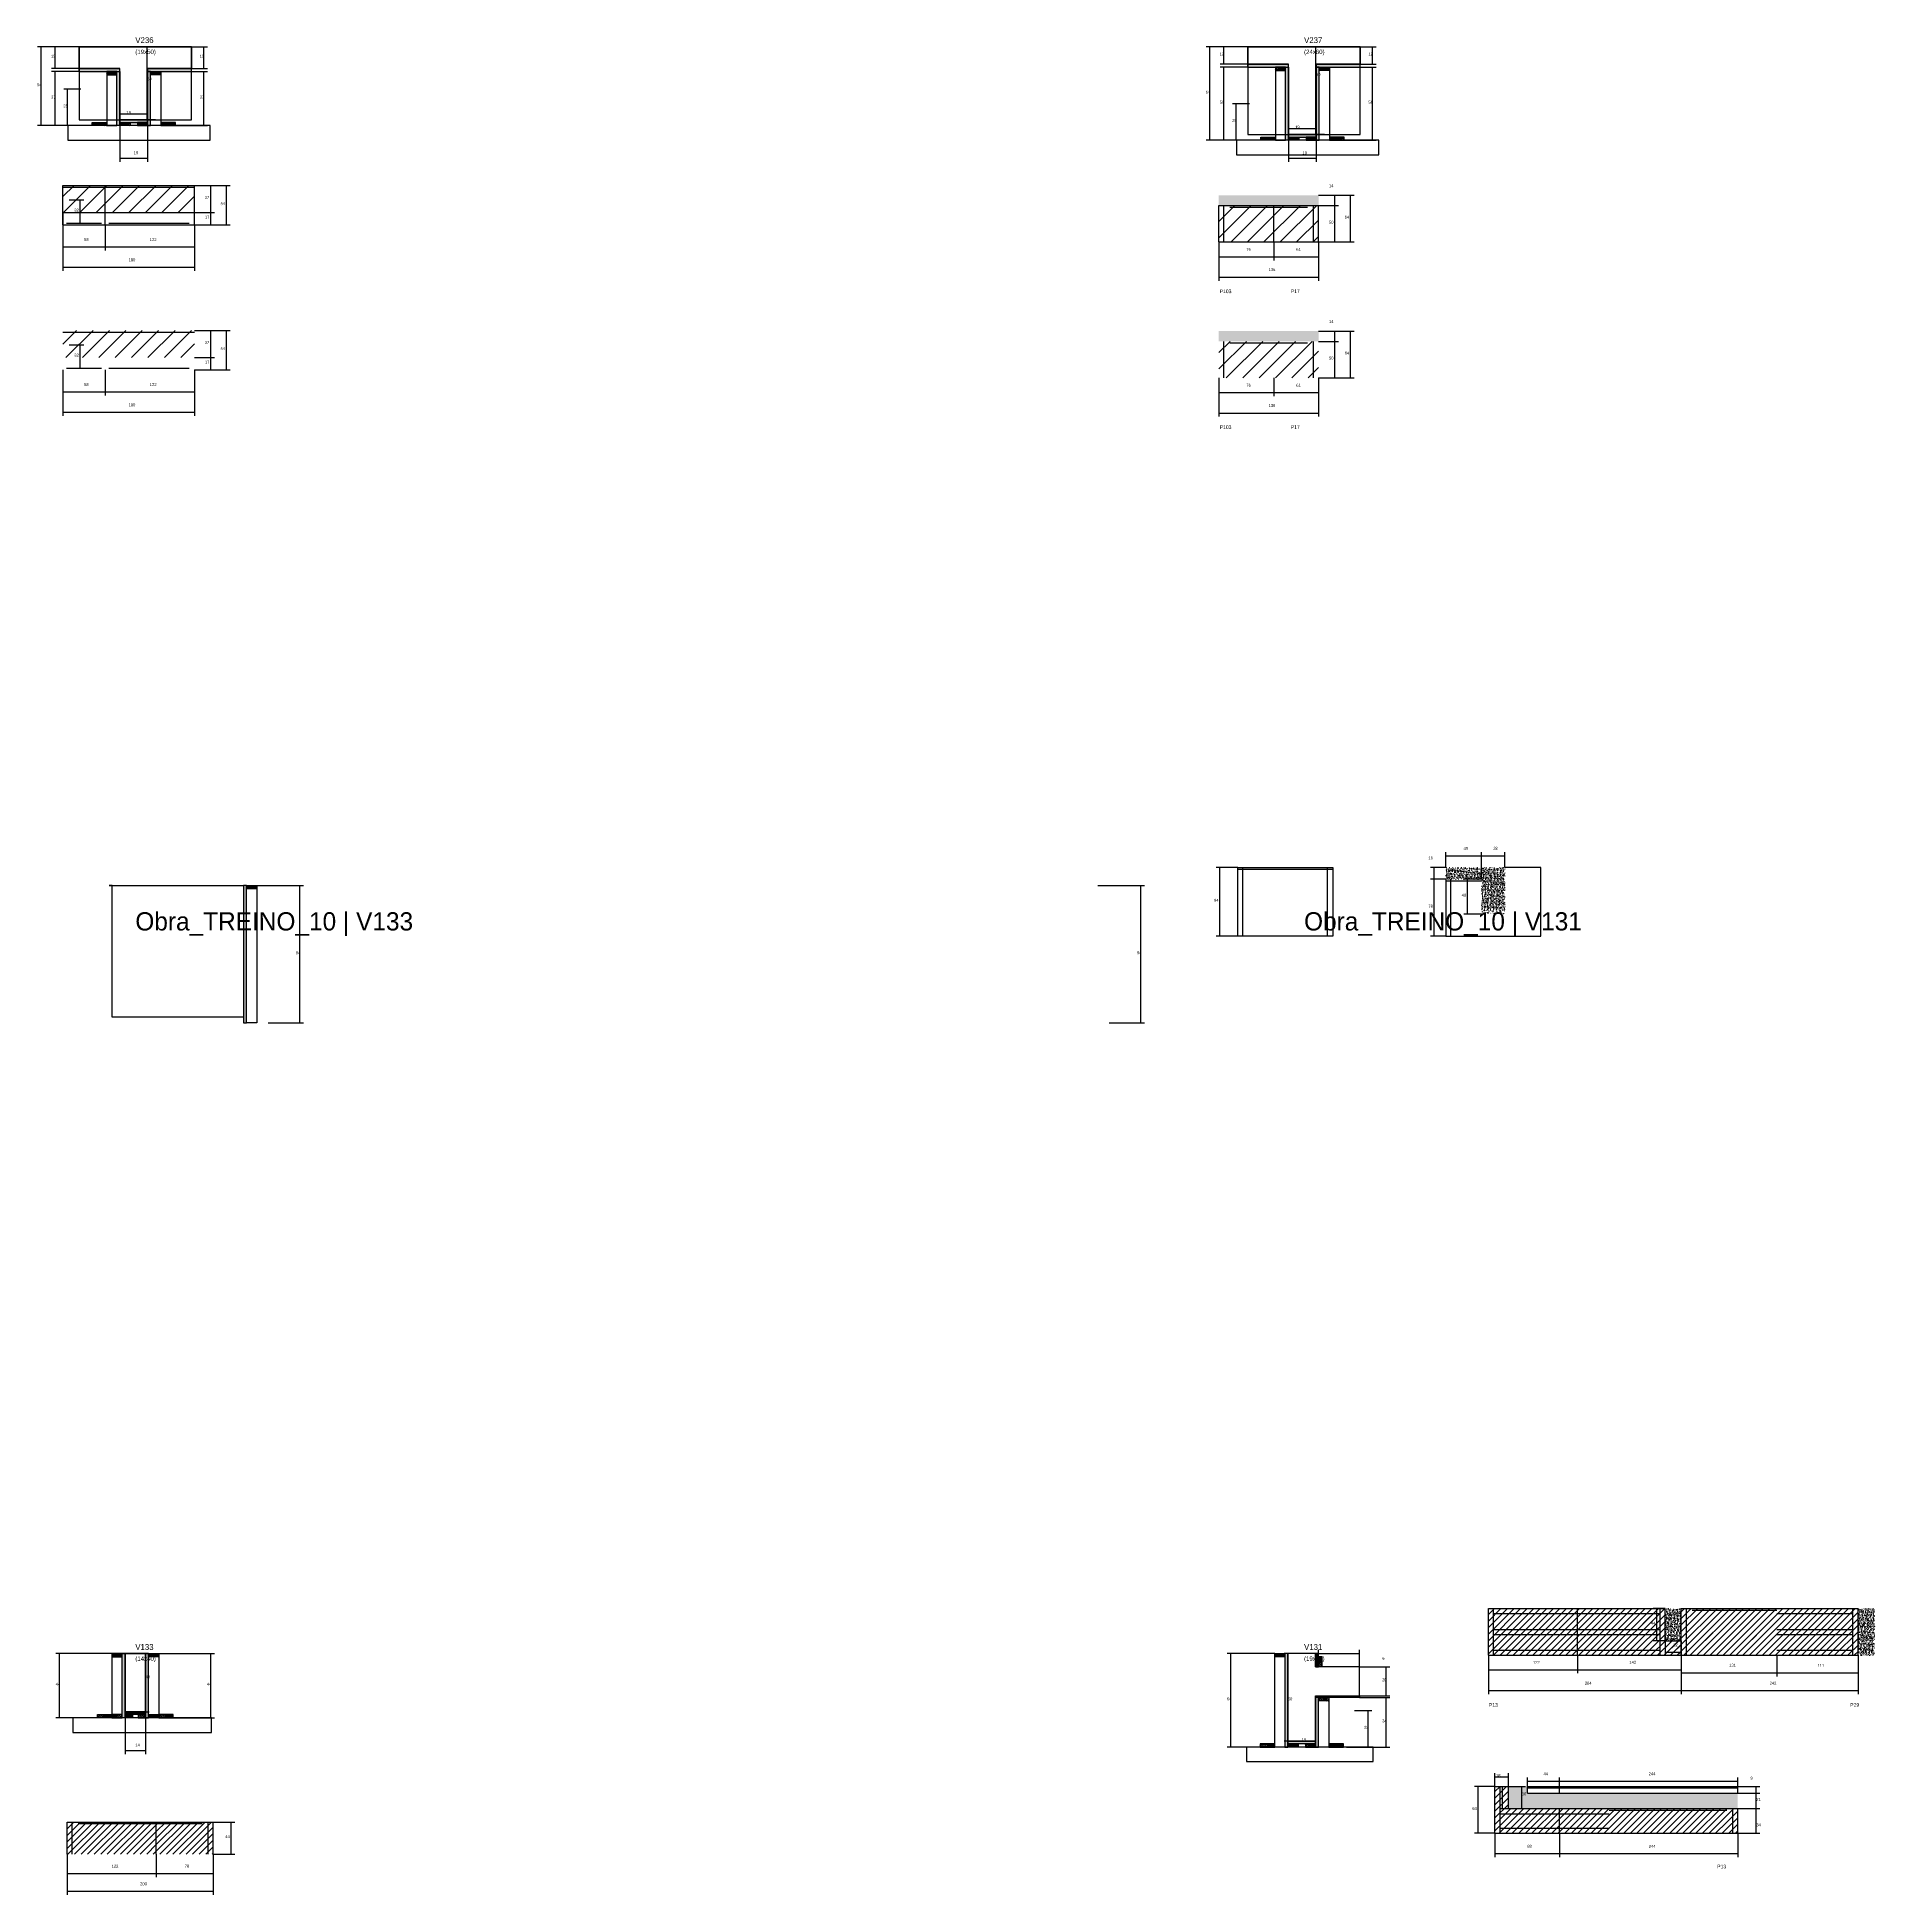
# Model space of a CAD drawing. Header units: metres. Extents: x -65046 to 21926, y -45195 to 1016.
# Drawn here: x 7866 to 10381, y -20130 to -17587 of the extents above; entities that cross this region are included whole.
import ezdxf

# ---------------------------------------------------------------- set-up
doc = ezdxf.new("R2010")
doc.units = ezdxf.units.M
for name, color, linetype in [('CONCRETO', 251, 'Continuous'), ('COTA', 241, 'Continuous'), ('Hachura', 253, 'Continuous'), ('LABEL_ID', 3, 'Continuous'), ('Madeira', 126, 'Continuous'), ('NOMENCLATURA', 7, 'Continuous'), ('Painéis', 200, 'Continuous'), ('REAPROVEITAMENTO', 251, 'Continuous'), ('SARR_2.2x7', 40, 'Continuous'), ('Texto Seção', 7, 'Continuous')]:
    doc.layers.add(name, color=color, linetype=linetype)

msp = doc.modelspace()

# ---------------------------------------------------------------- hatches: boundary and pattern name
at = {"layer": 'COTA'}
h = msp.add_hatch(dxfattribs=at)
h.set_pattern_fill('AR-CONC', scale=0.03)
h.paths.add_polyline_path([(9619.8, -17803.3), (9483.3, -17803.3), (9483.3, -17803.3), (9483.3, -17817.3), (9483.3, -17817.3), (9619.8, -17817.3), (9619.8, -17817.3), (9619.8, -17803.3)])
h = msp.add_hatch(dxfattribs=at)
h.set_pattern_fill('AR-CONC', scale=0.03)
h.paths.add_polyline_path([(9619.8, -17989.4), (9483.3, -17989.4), (9483.3, -17989.4), (9483.3, -18003.4), (9483.3, -18003.4), (9619.8, -18003.4), (9619.8, -18003.4), (9619.8, -17989.4)])
h = msp.add_hatch(dxfattribs=at)
h.set_pattern_fill('AR-CONC', scale=0.03)
h.paths.add_polyline_path([(9843, -18739.7), (9794, -18739.7), (9794, -18723.7), (9875, -18723.7), (9875, -18787.7), (9843, -18787.7)])
h = msp.add_hatch(dxfattribs=at)
h.set_pattern_fill('AR-CONC', scale=0.03)
h.paths.add_polyline_path([(10094.4, -19782.4), (10116.4, -19782.4), (10116.4, -19782.4), (10116.4, -19738.4), (10116.4, -19738.4), (10094.4, -19738.4), (10094.4, -19738.4), (10094.4, -19782.4)])
h = msp.add_hatch(dxfattribs=at)
h.set_pattern_fill('AR-CONC', scale=0.03)
h.paths.add_polyline_path([(10358.4, -19802.4), (10381.4, -19802.4), (10381.4, -19738.4), (10358.4, -19738.4)])
h = msp.add_hatch(dxfattribs=at)
h.set_pattern_fill('AR-CONC', scale=0.03)
h.paths.add_polyline_path([(10193.8, -20012.3), (10193.8, -19991.1), (10193.8, -19991.1), (9905.8, -19991.1), (9905.8, -19991.1), (9905.8, -19982.1), (9905.8, -19982.1), (9878.8, -19982.1), (9878.8, -19982.1), (9878.8, -20012.3), (9878.8, -20012.3), (9905.8, -20012.3), (9905.8, -20012.3), (10193.8, -20012.3)])
at = {"layer": 'Hachura'}
h = msp.add_hatch(color=8, dxfattribs=at)
h.dxf.hatch_style = 1
h.paths.add_polyline_path([(9578.8, -17628), (9578.8, -17624), (9578.8, -17624), (9523.2, -17624), (9523.2, -17624), (9523.2, -17628), (9523.2, -17628), (9578.8, -17628)])
h = msp.add_hatch(color=8, dxfattribs=at)
h.dxf.hatch_style = 1
h.paths.add_polyline_path([(9676.8, -17628), (9676.8, -17624), (9676.8, -17624), (9616.8, -17624), (9616.8, -17624), (9616.8, -17628), (9616.8, -17628), (9676.8, -17628)])
h = msp.add_hatch(color=8, dxfattribs=at)
h.dxf.hatch_style = 1
h.paths.add_polyline_path([(7978.8, -17634), (7978.8, -17630), (7978.8, -17630), (7923.2, -17630), (7923.2, -17630), (7923.2, -17634), (7923.2, -17634), (7978.8, -17634)])
h = msp.add_hatch(dxfattribs=at)
h.set_pattern_fill('ANSI31', scale=0.5)
h.paths.add_polyline_path([(7974.8, -17638.4), (7974.8, -17634), (7974.8, -17634), (7960.8, -17634), (7960.8, -17634), (7960.8, -17638.4), (7960.8, -17638.4), (7974.8, -17638.4)])
h = msp.add_hatch(color=8, dxfattribs=at)
h.dxf.hatch_style = 1
h.paths.add_polyline_path([(7974.8, -17634), (7978.8, -17634), (7978.8, -17634), (7978.8, -17708), (7978.8, -17708), (7974.8, -17708), (7974.8, -17708), (7974.8, -17634)])
h = msp.add_hatch(color=8, dxfattribs=at)
h.dxf.hatch_style = 1
h.paths.add_polyline_path([(8076.8, -17634), (8076.8, -17630), (8076.8, -17630), (8016.8, -17630), (8016.8, -17630), (8016.8, -17634), (8016.8, -17634), (8076.8, -17634)])
h = msp.add_hatch(color=8, dxfattribs=at)
h.dxf.hatch_style = 1
h.paths.add_polyline_path([(8020.8, -17634), (8016.8, -17634), (8016.8, -17634), (8016.8, -17708), (8016.8, -17708), (8020.8, -17708), (8020.8, -17708), (8020.8, -17634)])
h = msp.add_hatch(dxfattribs=at)
h.set_pattern_fill('ANSI31', scale=0.5)
h.paths.add_polyline_path([(8020.8, -17638.4), (8020.8, -17634), (8020.8, -17634), (8034.8, -17634), (8034.8, -17634), (8034.8, -17638.4), (8034.8, -17638.4), (8020.8, -17638.4)])
h = msp.add_hatch(dxfattribs=at)
h.set_pattern_fill('ANSI31', scale=0.5)
h.paths.add_polyline_path([(9574.8, -17632.4), (9574.8, -17628), (9574.8, -17628), (9560.8, -17628), (9560.8, -17628), (9560.8, -17632.4), (9560.8, -17632.4), (9574.8, -17632.4)])
h = msp.add_hatch(color=8, dxfattribs=at)
h.dxf.hatch_style = 1
h.paths.add_polyline_path([(9574.8, -17628), (9578.8, -17628), (9578.8, -17628), (9578.8, -17728), (9578.8, -17728), (9574.8, -17728), (9574.8, -17728), (9574.8, -17628)])
h = msp.add_hatch(color=8, dxfattribs=at)
h.dxf.hatch_style = 1
h.paths.add_polyline_path([(9620.8, -17628), (9616.8, -17628), (9616.8, -17628), (9616.8, -17728), (9616.8, -17728), (9620.8, -17728), (9620.8, -17728), (9620.8, -17628)])
h = msp.add_hatch(dxfattribs=at)
h.set_pattern_fill('ANSI31', scale=0.5)
h.paths.add_polyline_path([(9620.8, -17632.4), (9620.8, -17628), (9620.8, -17628), (9634.8, -17628), (9634.8, -17628), (9634.8, -17632.4), (9634.8, -17632.4), (9620.8, -17632.4)])
h = msp.add_hatch(color=8, dxfattribs=at)
h.dxf.hatch_style = 1
h.paths.add_polyline_path([(8016.8, -17703.6), (8016.8, -17700), (8016.8, -17700), (7978.8, -17700), (7978.8, -17700), (7978.8, -17703.6), (7978.8, -17703.6), (8016.8, -17703.6)])
h = msp.add_hatch(dxfattribs=at)
h.set_pattern_fill('ANSI31', scale=0.5)
h.paths.add_polyline_path([(7940.8, -17708), (7940.8, -17703.6), (7940.8, -17703.6), (7960.8, -17703.6), (7960.8, -17703.6), (7960.8, -17708), (7960.8, -17708), (7940.8, -17708)])
h = msp.add_hatch(dxfattribs=at)
h.set_pattern_fill('ANSI31', scale=0.5)
h.paths.add_polyline_path([(7978.8, -17708), (7978.8, -17703.6), (7978.8, -17703.6), (7992.8, -17703.6), (7992.8, -17703.6), (7992.8, -17708), (7992.8, -17708), (7978.8, -17708)])
h = msp.add_hatch(dxfattribs=at)
h.set_pattern_fill('ANSI31', scale=0.5)
h.paths.add_polyline_path([(8016.8, -17708), (8016.8, -17703.6), (8016.8, -17703.6), (8002.8, -17703.6), (8002.8, -17703.6), (8002.8, -17708), (8002.8, -17708), (8016.8, -17708)])
h = msp.add_hatch(dxfattribs=at)
h.set_pattern_fill('ANSI31', scale=0.5)
h.paths.add_polyline_path([(8054.8, -17708), (8054.8, -17703.6), (8054.8, -17703.6), (8034.8, -17703.6), (8034.8, -17703.6), (8034.8, -17708), (8034.8, -17708), (8054.8, -17708)])
h = msp.add_hatch(dxfattribs=at)
h.set_pattern_fill('ANSI31', scale=0.5)
h.paths.add_polyline_path([(9540.8, -17728), (9540.8, -17723.6), (9540.8, -17723.6), (9560.8, -17723.6), (9560.8, -17723.6), (9560.8, -17728), (9560.8, -17728), (9540.8, -17728)])
h = msp.add_hatch(color=8, dxfattribs=at)
h.dxf.hatch_style = 1
h.paths.add_polyline_path([(9616.8, -17723.6), (9616.8, -17720), (9616.8, -17720), (9578.8, -17720), (9578.8, -17720), (9578.8, -17723.6), (9578.8, -17723.6), (9616.8, -17723.6)])
h = msp.add_hatch(dxfattribs=at)
h.set_pattern_fill('ANSI31', scale=0.5)
h.paths.add_polyline_path([(9578.8, -17728), (9578.8, -17723.6), (9578.8, -17723.6), (9592.8, -17723.6), (9592.8, -17723.6), (9592.8, -17728), (9592.8, -17728), (9578.8, -17728)])
h = msp.add_hatch(dxfattribs=at)
h.set_pattern_fill('ANSI31', scale=0.5)
h.paths.add_polyline_path([(9616.8, -17728), (9616.8, -17723.6), (9616.8, -17723.6), (9602.8, -17723.6), (9602.8, -17723.6), (9602.8, -17728), (9602.8, -17728), (9616.8, -17728)])
h = msp.add_hatch(dxfattribs=at)
h.set_pattern_fill('ANSI31', scale=0.5)
h.paths.add_polyline_path([(9654.8, -17728), (9654.8, -17723.6), (9654.8, -17723.6), (9634.8, -17723.6), (9634.8, -17723.6), (9634.8, -17728), (9634.8, -17728), (9654.8, -17728)])
h = msp.add_hatch(color=8, dxfattribs=at)
h.dxf.hatch_style = 1
h.paths.add_polyline_path([(8152.3, -18748.5), (8148.3, -18748.5), (8148.3, -18748.5), (8148.3, -18936.5), (8148.3, -18936.5), (8152.3, -18936.5), (8152.3, -18936.5), (8152.3, -18748.5)])
h = msp.add_hatch(dxfattribs=at)
h.set_pattern_fill('ANSI31', scale=0.5)
h.paths.add_polyline_path([(8152.3, -18752.9), (8152.3, -18748.5), (8152.3, -18748.5), (8166.3, -18748.5), (8166.3, -18748.5), (8166.3, -18752.9), (8166.3, -18752.9), (8152.3, -18752.9)])
h = msp.add_hatch(dxfattribs=at)
h.set_pattern_fill('ANSI31', scale=2)
h.paths.add_polyline_path([(9852.4, -19738.4), (9852.4, -19802.4), (9974.4, -19802.4), (9974.4, -19738.4)])
h = msp.add_hatch(dxfattribs=at)
h.set_pattern_fill('ANSI31', scale=2)
h.paths.add_polyline_path([(10116.4, -19802.4), (10116.4, -19782.4), (10094.4, -19782.4), (10094.4, -19738.4), (9974.4, -19738.4), (9974.4, -19802.4)])
h = msp.add_hatch(dxfattribs=at)
h.set_pattern_fill('ANSI31', scale=2)
h.paths.add_polyline_path([(10084.5, -19771.2), (10084.5, -19749), (10084.5, -19749), (10064, -19749), (10064, -19749), (10064, -19771.2), (10064, -19771.2), (10084.5, -19771.2)])
h = msp.add_hatch(dxfattribs=at)
h.set_pattern_fill('ANSI31', scale=2)
h.paths.add_polyline_path([(10358.4, -19802.4), (10358.4, -19738.4), (10116.4, -19738.4), (10116.4, -19802.4)])
h = msp.add_hatch(dxfattribs=at)
h.set_pattern_fill('ANSI31', scale=2)
h.paths.add_polyline_path([(10095.2, -19800.1), (10116.2, -19800.1), (10116.2, -19800.1), (10116.2, -19779.5), (10116.2, -19779.5), (10095.2, -19779.5), (10095.2, -19779.5), (10095.2, -19800.1)])
h = msp.add_hatch(dxfattribs=at)
h.set_pattern_fill('ANSI31', scale=2)
h.paths.add_polyline_path([(10147.4, -19787.3), (10215, -19787.3), (10215, -19787.3), (10220.5, -19771.3), (10220.5, -19771.3), (10152.9, -19771.3), (10152.9, -19771.3), (10147.4, -19787.3)])
h = msp.add_hatch(dxfattribs=at)
h.set_pattern_fill('ANSI31', scale=0.5)
h.paths.add_polyline_path([(7982, -19804.4), (7982, -19800), (7982, -19800), (7968, -19800), (7968, -19800), (7968, -19804.4), (7968, -19804.4), (7982, -19804.4)])
h = msp.add_hatch(color=8, dxfattribs=at)
h.dxf.hatch_style = 1
h.paths.add_polyline_path([(7982, -19800), (7986, -19800), (7986, -19800), (7986, -19888), (7986, -19888), (7982, -19888), (7982, -19888), (7982, -19800)])
h = msp.add_hatch(color=8, dxfattribs=at)
h.dxf.hatch_style = 1
h.paths.add_polyline_path([(8018, -19800), (8014, -19800), (8014, -19800), (8014, -19888), (8014, -19888), (8018, -19888), (8018, -19888), (8018, -19800)])
h = msp.add_hatch(dxfattribs=at)
h.set_pattern_fill('ANSI31', scale=0.5)
h.paths.add_polyline_path([(8018, -19804.4), (8018, -19800), (8018, -19800), (8032, -19800), (8032, -19800), (8032, -19804.4), (8032, -19804.4), (8018, -19804.4)])
h = msp.add_hatch(dxfattribs=at)
h.set_pattern_fill('ANSI31', scale=0.5)
h.paths.add_polyline_path([(9559.8, -19804.4), (9559.8, -19800), (9559.8, -19800), (9573.8, -19800), (9573.8, -19800), (9573.8, -19804.4), (9573.8, -19804.4), (9559.8, -19804.4)])
h = msp.add_hatch(color=8, dxfattribs=at)
h.dxf.hatch_style = 1
h.paths.add_polyline_path([(9577.8, -19800), (9573.8, -19800), (9573.8, -19800), (9573.8, -19928), (9573.8, -19928), (9577.8, -19928), (9577.8, -19928), (9577.8, -19800)])
h = msp.add_hatch(color=8, dxfattribs=at)
h.dxf.hatch_style = 1
h.paths.add_polyline_path([(9619.8, -19800), (9615.8, -19800), (9615.8, -19800), (9615.8, -19818), (9615.8, -19818), (9619.8, -19818), (9619.8, -19818), (9619.8, -19800)])
h = msp.add_hatch(dxfattribs=at)
h.set_pattern_fill('ANSI31', scale=0.5)
h.paths.add_polyline_path([(9619.8, -19804), (9624.2, -19804), (9624.2, -19804), (9624.2, -19818), (9624.2, -19818), (9619.8, -19818), (9619.8, -19818), (9619.8, -19804)])
h = msp.add_hatch(color=8, dxfattribs=at)
h.dxf.hatch_style = 1
h.paths.add_polyline_path([(9615.8, -19860.4), (9615.8, -19858), (9615.8, -19858), (9675.8, -19858), (9675.8, -19858), (9675.8, -19860.4), (9675.8, -19860.4), (9615.8, -19860.4)])
h = msp.add_hatch(color=8, dxfattribs=at)
h.dxf.hatch_style = 1
h.paths.add_polyline_path([(9619.8, -19860.4), (9615.8, -19860.4), (9615.8, -19860.4), (9615.8, -19928), (9615.8, -19928), (9619.8, -19928), (9619.8, -19928), (9619.8, -19860.4)])
h = msp.add_hatch(dxfattribs=at)
h.set_pattern_fill('ANSI31', scale=0.5)
h.paths.add_polyline_path([(9619.8, -19864.8), (9619.8, -19860.4), (9619.8, -19860.4), (9633.8, -19860.4), (9633.8, -19860.4), (9633.8, -19864.8), (9633.8, -19864.8), (9619.8, -19864.8)])
h = msp.add_hatch(dxfattribs=at)
h.set_pattern_fill('ANSI31', scale=0.5)
h.paths.add_polyline_path([(7948, -19888), (7948, -19883.6), (7948, -19883.6), (7968, -19883.6), (7968, -19883.6), (7968, -19888), (7968, -19888), (7948, -19888)])
h = msp.add_hatch(dxfattribs=at)
h.set_pattern_fill('ANSI31', scale=0.5)
h.paths.add_polyline_path([(7982, -19888), (7982, -19883.6), (7982, -19883.6), (7968, -19883.6), (7968, -19883.6), (7968, -19888), (7968, -19888), (7982, -19888)])
h = msp.add_hatch(color=8, dxfattribs=at)
h.dxf.hatch_style = 1
h.paths.add_polyline_path([(7986, -19883.6), (7986, -19880), (7986, -19880), (8014, -19880), (8014, -19880), (8014, -19883.6), (8014, -19883.6), (7986, -19883.6)])
h = msp.add_hatch(dxfattribs=at)
h.set_pattern_fill('ANSI31', scale=0.5)
h.paths.add_polyline_path([(7986, -19888), (7986, -19883.6), (7986, -19883.6), (7996, -19883.6), (7996, -19883.6), (7996, -19888), (7996, -19888), (7986, -19888)])
h = msp.add_hatch(dxfattribs=at)
h.set_pattern_fill('ANSI31', scale=0.5)
h.paths.add_polyline_path([(8014, -19888), (8014, -19883.6), (8014, -19883.6), (8004, -19883.6), (8004, -19883.6), (8004, -19888), (8004, -19888), (8014, -19888)])
h = msp.add_hatch(dxfattribs=at)
h.set_pattern_fill('ANSI31', scale=0.5)
h.paths.add_polyline_path([(8018, -19888), (8018, -19883.6), (8018, -19883.6), (8032, -19883.6), (8032, -19883.6), (8032, -19888), (8032, -19888), (8018, -19888)])
h = msp.add_hatch(dxfattribs=at)
h.set_pattern_fill('ANSI31', scale=0.5)
h.paths.add_polyline_path([(8052, -19888), (8052, -19883.6), (8052, -19883.6), (8032, -19883.6), (8032, -19883.6), (8032, -19888), (8032, -19888), (8052, -19888)])
h = msp.add_hatch(dxfattribs=at)
h.set_pattern_fill('ANSI31', scale=0.5)
h.paths.add_polyline_path([(9559.8, -19928), (9559.8, -19923.6), (9559.8, -19923.6), (9539.8, -19923.6), (9539.8, -19923.6), (9539.8, -19928), (9539.8, -19928), (9559.8, -19928)])
h = msp.add_hatch(color=8, dxfattribs=at)
h.dxf.hatch_style = 1
h.paths.add_polyline_path([(9577.8, -19923.6), (9577.8, -19920), (9577.8, -19920), (9615.8, -19920), (9615.8, -19920), (9615.8, -19923.6), (9615.8, -19923.6), (9577.8, -19923.6)])
h = msp.add_hatch(dxfattribs=at)
h.set_pattern_fill('ANSI31', scale=0.5)
h.paths.add_polyline_path([(9577.8, -19928), (9577.8, -19923.6), (9577.8, -19923.6), (9591.8, -19923.6), (9591.8, -19923.6), (9591.8, -19928), (9591.8, -19928), (9577.8, -19928)])
h = msp.add_hatch(dxfattribs=at)
h.set_pattern_fill('ANSI31', scale=0.5)
h.paths.add_polyline_path([(9615.8, -19928), (9615.8, -19923.6), (9615.8, -19923.6), (9601.8, -19923.6), (9601.8, -19923.6), (9601.8, -19928), (9601.8, -19928), (9615.8, -19928)])
h = msp.add_hatch(dxfattribs=at)
h.set_pattern_fill('ANSI31', scale=0.5)
h.paths.add_polyline_path([(9653.8, -19928), (9653.8, -19923.6), (9653.8, -19923.6), (9633.8, -19923.6), (9633.8, -19923.6), (9633.8, -19928), (9633.8, -19928), (9653.8, -19928)])
h = msp.add_hatch(dxfattribs=at)
h.set_pattern_fill('ANSI31', scale=2)
h.paths.add_polyline_path([(9905.8, -20012.3), (9879.8, -20012.3), (9879.8, -19982.1), (9861.3, -19982.1), (9861.3, -20046.1), (9879.8, -20046.1), (9905.8, -20046.1), (9949.8, -20046.1), (9949.8, -20012.3)])
h = msp.add_hatch(dxfattribs=at)
h.set_pattern_fill('ANSI31', scale=2)
h.paths.add_polyline_path([(10017.8, -20046.1), (10017.8, -20012.3), (9949.8, -20012.3), (9949.8, -20046.1)])
h = msp.add_hatch(dxfattribs=at)
h.set_pattern_fill('ANSI31', scale=2)
h.paths.add_polyline_path([(10178.8, -20046.1), (10178.8, -20012.3), (10017.8, -20012.3), (10017.8, -20046.1)])
h = msp.add_hatch(dxfattribs=at)
h.set_pattern_fill('ANSI31', scale=2)
h.paths.add_polyline_path([(10193.8, -20012.3), (10178.8, -20012.3), (10178.8, -20046.1), (10193.8, -20046.1)])
h = msp.add_hatch(dxfattribs=at)
h.set_pattern_fill('ANSI31', scale=2)
h.paths.add_polyline_path([(7906.6, -20030.7), (7906.6, -20074.7), (8028.6, -20074.7), (8028.6, -20030.7)])
h = msp.add_hatch(dxfattribs=at)
h.set_pattern_fill('ANSI31', scale=2)
h.paths.add_polyline_path([(8028.6, -20030.7), (8028.6, -20074.7), (8106.6, -20074.7), (8106.6, -20030.7)])
at = {"layer": 'REAPROVEITAMENTO'}
h = msp.add_hatch(dxfattribs=at)
h.set_pattern_fill('ANSI31', scale=5)
h.paths.add_polyline_path([(7900.8, -17826.9), (8080.8, -17826.9), (8080.8, -17826.9), (8080.8, -17789.9), (8080.8, -17789.9), (7900.8, -17789.9), (7900.8, -17789.9), (7900.8, -17826.9)])
h = msp.add_hatch(dxfattribs=at)
h.set_pattern_fill('ANSI31', scale=5)
h.paths.add_polyline_path([(9483.3, -17867.3), (9619.8, -17867.3), (9619.8, -17867.3), (9619.8, -17817.3), (9619.8, -17817.3), (9483.3, -17817.3), (9483.3, -17817.3), (9483.3, -17867.3)])
h = msp.add_hatch(dxfattribs=at)
h.set_pattern_fill('ANSI31', scale=5)
h.paths.add_polyline_path([(7900.8, -18025.4), (8080.8, -18025.4), (8080.8, -18025.4), (8080.8, -17988.4), (8080.8, -17988.4), (7900.8, -17988.4), (7900.8, -17988.4), (7900.8, -18025.4)])
h = msp.add_hatch(dxfattribs=at)
h.set_pattern_fill('ANSI31', scale=5)
h.paths.add_polyline_path([(9483.3, -18053.4), (9619.8, -18053.4), (9619.8, -18053.4), (9619.8, -18003.4), (9619.8, -18003.4), (9483.3, -18003.4), (9483.3, -18003.4), (9483.3, -18053.4)])

# ---------------------------------------------------------------- linework, layer by layer
at = {"layer": 'CONCRETO'}
for points in [[(7923.2, -17630), (7923.2, -17600), (8076.8, -17600), (8076.8, -17630), (8016.8, -17630), (8016.8, -17700), (7978.8, -17700), (7978.8, -17630)], [(7923.2, -17700), (8076.8, -17700), (8076.8, -17600), (7923.2, -17600)], [(9523.2, -17624), (9523.2, -17600), (9676.8, -17600), (9676.8, -17624), (9616.8, -17624), (9616.8, -17720), (9578.8, -17720), (9578.8, -17624)], [(9523.2, -17720), (9676.8, -17720), (9676.8, -17600), (9523.2, -17600)], [(7964.3, -18748.5), (7964.3, -18748.5), (8148.3, -18748.5), (8148.3, -18772.5), (8148.3, -18772.5), (8148.3, -18928.5), (7968.3, -18928.5), (7968.3, -18748.5)], [(7986, -19800), (7986, -19800), (7986, -19800), (7986, -19800), (8014, -19800), (8014, -19800), (8014, -19800), (8014, -19880), (7986, -19880), (7986, -19800)], [(7986, -19880), (8014, -19880), (8014, -19800), (7986, -19800)], [(9615.8, -19858), (9675.8, -19858), (9675.8, -19818), (9615.8, -19818), (9615.8, -19800), (9577.8, -19800), (9577.8, -19923.6), (9577.8, -19923.6), (9577.8, -19920), (9615.8, -19920)]]:
    msp.add_lwpolyline(points, close=True, dxfattribs=at)
at = {"layer": 'COTA'}
for p, q in [((7923.2, -17600), (7865.9, -17600)), ((7870.9, -17708), (7870.9, -17600)), ((7923.2, -17600), (7885.2, -17600)), ((7890.2, -17630), (7890.2, -17600)), ((8027.8, -17600), (8011.3, -17600)), ((8016.3, -17700), (8016.3, -17600)), ((8076.8, -17600), (8098.7, -17600)), ((8093.7, -17630), (8093.7, -17600)), ((9523.2, -17600), (9465.8, -17600)), ((9470.8, -17728), (9470.8, -17600)), ((9523.2, -17600), (9485.1, -17600)), ((9490.1, -17624), (9490.1, -17600)), ((9627.8, -17600), (9611.3, -17600)), ((9616.3, -17720), (9616.3, -17600)), ((9676.8, -17600), (9698.7, -17600)), ((9693.7, -17624), (9693.7, -17600)), ((9523.2, -17624), (9485.1, -17624)), ((9676.8, -17624), (9698.7, -17624)), ((7923.2, -17630), (7885.2, -17630)), ((7923.2, -17634), (7885.2, -17634)), ((7890.2, -17708), (7890.2, -17634)), ((8076.8, -17630), (8098.7, -17630)), ((8076.8, -17634), (8098.7, -17634)), ((8093.7, -17708), (8093.7, -17634)), ((9523.2, -17628), (9485.1, -17628)), ((9490.1, -17728), (9490.1, -17628)), ((9676.8, -17628), (9698.7, -17628)), ((9693.7, -17728), (9693.7, -17628)), ((7925.5, -17658), (7902, -17658)), ((7907, -17708), (7907, -17658)), ((7978.8, -17708), (7978.8, -17687)), ((7978.8, -17692), (8016.8, -17692)), ((8027.8, -17700), (8011.3, -17700)), ((8016.8, -17708), (8016.8, -17687)), ((9525.5, -17678), (9501.9, -17678)), ((9506.9, -17728), (9506.9, -17678)), ((7945.2, -17708), (7865.9, -17708)), ((7945.2, -17708), (7885.2, -17708)), ((7925.5, -17708), (7902, -17708)), ((7978.8, -17708), (7978.8, -17757.7)), ((8016.8, -17708), (8016.8, -17757.7)), ((8050.4, -17708), (8098.7, -17708)), ((9545.2, -17728), (9465.8, -17728)), ((9545.2, -17728), (9485.1, -17728)), ((9525.5, -17728), (9501.9, -17728)), ((9578.8, -17728), (9578.8, -17707)), ((9578.8, -17712), (9616.8, -17712)), ((9578.8, -17728), (9578.8, -17757.7)), ((9627.8, -17720), (9611.3, -17720)), ((9616.8, -17728), (9616.8, -17707)), ((9616.8, -17728), (9616.8, -17757.7)), ((9650.4, -17728), (9698.7, -17728)), ((7978.8, -17752.7), (8016.8, -17752.7)), ((9578.8, -17752.7), (9616.8, -17752.7)), ((8080.8, -17789.9), (8129.8, -17789.9)), ((8080.8, -17789.9), (8108.2, -17789.9)), ((8103.2, -17826.9), (8103.2, -17789.9)), ((8124.8, -17843.9), (8124.8, -17789.9)), ((9619.8, -17803.3), (9668.8, -17803.3)), ((9619.8, -17803.3), (9647.2, -17803.3)), ((9642.2, -17817.3), (9642.2, -17803.3)), ((9663.8, -17867.3), (9663.8, -17803.3)), ((7900.8, -17826.9), (7900.8, -17907)), ((8080.8, -17826.9), (8108.2, -17826.9)), ((9619.8, -17817.3), (9647.2, -17817.3)), ((9619.8, -17817.3), (9647.2, -17817.3)), ((9642.2, -17867.3), (9642.2, -17817.3)), ((7900.8, -17843.9), (7900.8, -17879.1)), ((7958.8, -17843.9), (7958.8, -17879.1)), ((7958.8, -17843.9), (7958.8, -17879.1)), ((8080.8, -17843.9), (8080.8, -17879.1)), ((8080.8, -17843.9), (8080.8, -17907)), ((8080.8, -17843.9), (8129.8, -17843.9)), ((7900.8, -17874.1), (7958.8, -17874.1)), ((7958.8, -17874.1), (8080.8, -17874.1)), ((9483.3, -17867.3), (9483.3, -17892.5)), ((9483.3, -17867.3), (9483.3, -17920.4)), ((9558.8, -17867.3), (9558.8, -17892.5)), ((9558.8, -17867.3), (9558.8, -17892.5)), ((9619.8, -17867.3), (9619.8, -17892.5)), ((9619.8, -17867.3), (9619.8, -17920.4)), ((9619.8, -17867.3), (9668.8, -17867.3)), ((9619.8, -17867.3), (9647.2, -17867.3)), ((7900.8, -17902), (8080.8, -17902)), ((9483.3, -17887.5), (9558.8, -17887.5)), ((9558.8, -17887.5), (9619.8, -17887.5)), ((9483.3, -17915.4), (9619.8, -17915.4)), ((8080.8, -17988.4), (8129.8, -17988.4)), ((8080.8, -17988.4), (8108.2, -17988.4)), ((8103.2, -18025.4), (8103.2, -17988.4)), ((8124.8, -18042.4), (8124.8, -17988.4)), ((9619.8, -17989.4), (9668.8, -17989.4)), ((9619.8, -17989.4), (9647.2, -17989.4)), ((9619.8, -18003.4), (9647.2, -18003.4)), ((9619.8, -18003.4), (9647.2, -18003.4)), ((9642.2, -18003.4), (9642.2, -17989.4)), ((9642.2, -18053.4), (9642.2, -18003.4)), ((9663.8, -18053.4), (9663.8, -17989.4)), ((8080.8, -18025.4), (8108.2, -18025.4)), ((7900.8, -18042.4), (7900.8, -18077.7)), ((7900.8, -18042.4), (7900.8, -18105.5)), ((7958.8, -18042.4), (7958.8, -18077.7)), ((7958.8, -18042.4), (7958.8, -18077.7)), ((8080.8, -18042.4), (8080.8, -18077.7)), ((8080.8, -18042.4), (8080.8, -18105.5)), ((8080.8, -18042.4), (8129.8, -18042.4)), ((9483.3, -18053.4), (9483.3, -18078.6)), ((9483.3, -18053.4), (9483.3, -18106.5)), ((9558.8, -18053.4), (9558.8, -18078.6)), ((9558.8, -18053.4), (9558.8, -18078.6)), ((9619.8, -18053.4), (9619.8, -18078.6)), ((9619.8, -18053.4), (9619.8, -18106.5)), ((9619.8, -18053.4), (9668.8, -18053.4)), ((9619.8, -18053.4), (9647.2, -18053.4)), ((7900.8, -18072.7), (7958.8, -18072.7)), ((7958.8, -18072.7), (8080.8, -18072.7)), ((9483.3, -18073.6), (9558.8, -18073.6)), ((9558.8, -18073.6), (9619.8, -18073.6)), ((7900.8, -18100.5), (8080.8, -18100.5)), ((9483.3, -18101.5), (9619.8, -18101.5)), ((9794, -18723.7), (9794, -18702.7)), ((9794, -18707.7), (9843, -18707.7)), ((9843, -18739.7), (9843, -18702.7)), ((9843, -18739.7), (9843, -18702.7)), ((9843, -18707.7), (9875, -18707.7)), ((9875, -18723.7), (9875, -18702.7)), ((9509.2, -18723.7), (9479.9, -18723.7)), ((9484.9, -18817.7), (9484.9, -18723.7)), ((9794, -18723.7), (9773.3, -18723.7)), ((9794, -18739.7), (9773.3, -18739.7)), ((9794, -18739.7), (9773.3, -18739.7)), ((9778.3, -18739.7), (9778.3, -18723.7)), ((9778.3, -18817.7), (9778.3, -18739.7)), ((9843, -18739.7), (9818.9, -18739.7)), ((9823.9, -18787.7), (9823.9, -18739.7)), ((8166.3, -18748.5), (8230.2, -18748.5)), ((8225.2, -18936.5), (8225.2, -18748.5)), ((9317.8, -18748.5), (9381.7, -18748.5)), ((9376.7, -18936.5), (9376.7, -18748.5)), ((9843, -18787.7), (9818.9, -18787.7)), ((9509.2, -18817.7), (9479.9, -18817.7)), ((9794, -18817.7), (9773.3, -18817.7)), ((8181.9, -18936.5), (8230.2, -18936.5)), ((9333.4, -18936.5), (9381.7, -18936.5)), ((10094.4, -19738.4), (10077.8, -19738.4)), ((10082.8, -19782.4), (10082.8, -19738.4)), ((10094.4, -19782.4), (10077.8, -19782.4)), ((10094.4, -19782.4), (10094.4, -19803.2)), ((10116.4, -19782.4), (10116.4, -19803.2)), ((7986, -19800), (7891.4, -19800)), ((7896.4, -19888), (7896.4, -19800)), ((8014, -19880), (8014, -19800)), ((8014, -19800), (8019, -19800)), ((8032, -19800), (8108.5, -19800)), ((8103.5, -19888), (8103.5, -19800)), ((9559.8, -19800), (9494.8, -19800)), ((9499.8, -19928), (9499.8, -19800)), ((9615.8, -19800), (9572.8, -19800)), ((9577.8, -19920), (9577.8, -19800)), ((9619.8, -19800), (9619.8, -19795)), ((9619.8, -19800), (9675.8, -19800)), ((9675.8, -19818), (9675.8, -19795)), ((9852.4, -19802.4), (9852.4, -19855.7)), ((9852.4, -19802.4), (9852.4, -19827.1)), ((9974.4, -19802.4), (9974.4, -19827.1)), ((9974.4, -19802.4), (9974.4, -19827.1)), ((10094.4, -19798.2), (10116.4, -19798.2)), ((10116.4, -19802.4), (10116.4, -19855.7)), ((10116.4, -19802.4), (10116.4, -19855.7)), ((10116.4, -19802.4), (10116.4, -19827.1)), ((10116.4, -19802.4), (10116.4, -19831.3)), ((10247.4, -19802.4), (10247.4, -19831.3)), ((10247.4, -19802.4), (10247.4, -19831.3)), ((10358.4, -19802.4), (10358.4, -19855.7)), ((10358.4, -19802.4), (10358.4, -19831.3)), ((9675.8, -19818), (9717.5, -19818)), ((9712.5, -19858), (9712.5, -19818)), ((9852.4, -19822.1), (9974.4, -19822.1)), ((9974.4, -19822.1), (10116.4, -19822.1)), ((10116.4, -19826.3), (10247.4, -19826.3)), ((10247.4, -19826.3), (10358.4, -19826.3)), ((9675.8, -19858), (9717.5, -19858)), ((9675.8, -19860.4), (9717.5, -19860.4)), ((9712.5, -19928), (9712.5, -19860.4)), ((9852.4, -19850.7), (10116.4, -19850.7)), ((10116.4, -19850.7), (10358.4, -19850.7)), ((7948, -19888), (7891.4, -19888)), ((7986, -19883.6), (7986, -19937.7)), ((8014, -19880), (8019, -19880)), ((8014, -19883.6), (8014, -19937.7)), ((8052, -19888), (8108.5, -19888)), ((9669.1, -19878), (9692.6, -19878)), ((9687.6, -19928), (9687.6, -19878)), ((9577.8, -19928), (9577.8, -19915)), ((9615.8, -19928), (9615.8, -19915)), ((7986, -19932.7), (8014, -19932.7)), ((9559.8, -19928), (9494.8, -19928)), ((9615.8, -19920), (9572.8, -19920)), ((9577.8, -19920), (9615.8, -19920)), ((9658.2, -19928), (9717.5, -19928)), ((9669.1, -19928), (9692.6, -19928)), ((9861.3, -19982.1), (9861.3, -19963.9)), ((9879.8, -19982.1), (9879.8, -19963.9)), ((9861.3, -19982.1), (9833.4, -19982.1)), ((9838.4, -20046.1), (9838.4, -19982.1)), ((9861.3, -19968.9), (9879.8, -19968.9)), ((9879.8, -19982.1), (9903, -19982.1)), ((9898, -20012.3), (9898, -19982.1)), ((9905.8, -19982.1), (9905.8, -19969.7)), ((9905.8, -19974.7), (9949.8, -19974.7)), ((9949.8, -19982.1), (9949.8, -19969.7)), ((9949.8, -19982.1), (9949.8, -19969.7)), ((9949.8, -19974.7), (10193.8, -19974.7)), ((10193.8, -19982.1), (10193.8, -19969.7)), ((10193.8, -19982.1), (10224.1, -19982.1)), ((10193.8, -19991.1), (10224.1, -19991.1)), ((10193.8, -19991.1), (10224.1, -19991.1)), ((10219.1, -19991.1), (10219.1, -19982.1)), ((10219.1, -20012.3), (10219.1, -19991.1)), ((9879.8, -20012.3), (9903, -20012.3)), ((10193.8, -20012.3), (10224.1, -20012.3)), ((10193.8, -20012.3), (10224.1, -20012.3)), ((10219.1, -20046.1), (10219.1, -20012.3)), ((8106.6, -20030.7), (8136.1, -20030.7)), ((8131.1, -20074.7), (8131.1, -20030.7)), ((9861.3, -20046.1), (9833.4, -20046.1)), ((9861.3, -20046.1), (9861.3, -20079)), ((9949.8, -20046.1), (9949.8, -20079)), ((9949.8, -20046.1), (9949.8, -20079)), ((10193.8, -20046.1), (10224.1, -20046.1)), ((10193.8, -20046.1), (10193.8, -20079)), ((7906.6, -20074.7), (7906.6, -20130.4)), ((7906.6, -20074.7), (7906.6, -20106.2)), ((8028.6, -20074.7), (8028.6, -20106.2)), ((8028.6, -20074.7), (8028.6, -20106.2)), ((8106.6, -20074.7), (8106.6, -20130.4)), ((8106.6, -20074.7), (8136.1, -20074.7)), ((8106.6, -20074.7), (8106.6, -20106.2)), ((9861.3, -20074), (9949.8, -20074)), ((9949.8, -20074), (10193.8, -20074)), ((7906.6, -20101.2), (8028.6, -20101.2)), ((8028.6, -20101.2), (8106.6, -20101.2)), ((7906.6, -20125.4), (8106.6, -20125.4))]:
    msp.add_line(p, q, dxfattribs=at)
at = {"layer": 'Madeira'}
for points in [[(7974.8, -17638.4), (7974.8, -17634), (7960.8, -17634), (7960.8, -17638.4)], [(7974.8, -17634), (7960.8, -17634), (7960.8, -17708), (7974.8, -17708)], [(8020.8, -17638.4), (8020.8, -17634), (8034.8, -17634), (8034.8, -17638.4)], [(8020.8, -17634), (8034.8, -17634), (8034.8, -17708), (8020.8, -17708)], [(9574.8, -17632.4), (9574.8, -17628), (9560.8, -17628), (9560.8, -17632.4)], [(9574.8, -17628), (9560.8, -17628), (9560.8, -17728), (9574.8, -17728)], [(9620.8, -17632.4), (9620.8, -17628), (9634.8, -17628), (9634.8, -17632.4)], [(9620.8, -17628), (9634.8, -17628), (9634.8, -17728), (9620.8, -17728)], [(7907.4, -17728), (8102.6, -17728), (8102.6, -17708), (7907.4, -17708)], [(7940.8, -17708), (7940.8, -17703.6), (7960.8, -17703.6), (7960.8, -17708)], [(7978.8, -17708), (7978.8, -17703.6), (7992.8, -17703.6), (7992.8, -17708)], [(8016.8, -17708), (8016.8, -17703.6), (8002.8, -17703.6), (8002.8, -17708)], [(8054.8, -17708), (8054.8, -17703.6), (8034.8, -17703.6), (8034.8, -17708)], [(9507.3, -17748), (9702.5, -17748), (9702.5, -17728), (9507.3, -17728)], [(9540.8, -17728), (9540.8, -17723.6), (9560.8, -17723.6), (9560.8, -17728)], [(9578.8, -17728), (9578.8, -17723.6), (9592.8, -17723.6), (9592.8, -17728)], [(9616.8, -17728), (9616.8, -17723.6), (9602.8, -17723.6), (9602.8, -17728)], [(9654.8, -17728), (9654.8, -17723.6), (9634.8, -17723.6), (9634.8, -17728)], [(8152.3, -18752.9), (8152.3, -18748.5), (8166.3, -18748.5), (8166.3, -18752.9)], [(8152.3, -18748.5), (8166.3, -18748.5), (8166.3, -18936.5), (8152.3, -18936.5)], [(7982, -19804.4), (7982, -19800), (7968, -19800), (7968, -19804.4)], [(7982, -19800), (7968, -19800), (7968, -19888), (7982, -19888)], [(8018, -19804.4), (8018, -19800), (8032, -19800), (8032, -19804.4)], [(8018, -19800), (8032, -19800), (8032, -19888), (8018, -19888)], [(9559.8, -19804.4), (9559.8, -19800), (9573.8, -19800), (9573.8, -19804.4)], [(9559.8, -19800), (9573.8, -19800), (9573.8, -19928), (9559.8, -19928)], [(9619.8, -19804), (9624.2, -19804), (9624.2, -19818), (9619.8, -19818)], [(9619.8, -19864.8), (9619.8, -19860.4), (9633.8, -19860.4), (9633.8, -19864.8)], [(9619.8, -19860.4), (9633.8, -19860.4), (9633.8, -19928), (9619.8, -19928)], [(7914.6, -19908), (8104.1, -19908), (8104.1, -19888), (7914.6, -19888)], [(7948, -19888), (7948, -19883.6), (7968, -19883.6), (7968, -19888)], [(7982, -19888), (7982, -19883.6), (7968, -19883.6), (7968, -19888)], [(7986, -19888), (7986, -19883.6), (7996, -19883.6), (7996, -19888)], [(8014, -19888), (8014, -19883.6), (8004, -19883.6), (8004, -19888)], [(8018, -19888), (8018, -19883.6), (8032, -19883.6), (8032, -19888)], [(8052, -19888), (8052, -19883.6), (8032, -19883.6), (8032, -19888)], [(9521.4, -19948), (9694.4, -19948), (9694.4, -19928), (9521.4, -19928)], [(9559.8, -19928), (9559.8, -19923.6), (9539.8, -19923.6), (9539.8, -19928)], [(9577.8, -19928), (9577.8, -19923.6), (9591.8, -19923.6), (9591.8, -19928)], [(9615.8, -19928), (9615.8, -19923.6), (9601.8, -19923.6), (9601.8, -19928)], [(9653.8, -19928), (9653.8, -19923.6), (9633.8, -19923.6), (9633.8, -19928)]]:
    msp.add_lwpolyline(points, close=True, dxfattribs=at)
at = {"layer": 'Painéis'}
for p, q in [((9523.2, -17624), (9578.8, -17624)), ((9523.2, -17628), (9523.2, -17624)), ((9578.8, -17628), (9578.8, -17624)), ((9616.8, -17624), (9676.8, -17624)), ((9616.8, -17628), (9616.8, -17624)), ((9676.8, -17628), (9676.8, -17624)), ((7923.2, -17630), (7978.8, -17630)), ((7923.2, -17634), (7923.2, -17630)), ((7978.8, -17634), (7978.8, -17630)), ((7978.8, -17708), (7978.8, -17634)), ((8016.8, -17630), (8076.8, -17630)), ((8016.8, -17634), (8016.8, -17630)), ((8016.8, -17708), (8016.8, -17634)), ((8076.8, -17634), (8076.8, -17630)), ((9578.8, -17728), (9578.8, -17628)), ((9616.8, -17728), (9616.8, -17628)), ((7978.8, -17700), (8016.8, -17700)), ((7978.8, -17703.6), (7978.8, -17700)), ((8016.8, -17703.6), (8016.8, -17700)), ((9578.8, -17720), (9616.8, -17720)), ((9578.8, -17723.6), (9578.8, -17720)), ((9616.8, -17723.6), (9616.8, -17720)), ((7900.8, -17789.9), (8080.8, -17789.9)), ((7900.8, -17826.9), (7900.8, -17789.9)), ((7958.8, -17826.9), (7958.8, -17789.9)), ((8080.8, -17826.9), (8080.8, -17789.9)), ((7900.8, -17826.9), (8080.8, -17826.9)), ((7900.8, -17843.9), (7900.8, -17826.9)), ((7909.3, -17809.7), (7929.7, -17809.7)), ((7924.7, -17841.7), (7924.7, -17809.7)), ((7958.8, -17843.9), (7958.8, -17826.9)), ((8080.8, -17843.9), (8080.8, -17826.9)), ((8080.8, -17826.9), (8108.2, -17826.9)), ((8103.2, -17843.9), (8103.2, -17826.9)), ((9483.3, -17817.3), (9619.8, -17817.3)), ((9483.3, -17867.3), (9483.3, -17817.3)), ((9558.8, -17867.3), (9558.8, -17817.3)), ((9619.8, -17867.3), (9619.8, -17817.3)), ((7900.8, -17843.9), (8080.8, -17843.9)), ((7909.3, -17841.7), (7929.7, -17841.7)), ((8080.8, -17843.9), (8108.2, -17843.9)), ((9483.3, -17867.3), (9619.8, -17867.3)), ((7909.3, -18008.2), (7929.7, -18008.2)), ((7924.7, -18040.2), (7924.7, -18008.2)), ((8080.8, -18025.4), (8108.2, -18025.4)), ((8103.2, -18042.4), (8103.2, -18025.4)), ((7909.3, -18040.2), (7929.7, -18040.2)), ((8080.8, -18042.4), (8108.2, -18042.4)), ((9852.4, -19738.4), (10094.4, -19738.4)), ((9852.4, -19802.4), (9852.4, -19738.4)), ((9974.4, -19802.4), (9974.4, -19738.4)), ((10094.4, -19782.4), (10094.4, -19738.4)), ((10116.4, -19738.4), (10358.4, -19738.4)), ((10116.4, -19802.4), (10116.4, -19738.4)), ((10358.4, -19802.4), (10358.4, -19738.4)), ((10094.4, -19782.4), (10116.4, -19782.4)), ((7986, -19888), (7986, -19800)), ((8014, -19888), (8014, -19800)), ((9852.4, -19802.4), (10358.4, -19802.4)), ((9615.8, -19858), (9675.8, -19858)), ((7986, -19880), (8014, -19880)), ((7986, -19883.6), (7986, -19880)), ((8014, -19883.6), (8014, -19880)), ((9577.8, -19920), (9615.8, -19920)), ((9861.3, -19982.1), (9879.8, -19982.1)), ((9861.3, -20046.1), (9861.3, -19982.1)), ((9879.8, -20012.3), (9879.8, -19982.1)), ((9905.8, -19982.1), (10193.8, -19982.1)), ((9905.8, -19991.1), (9905.8, -19982.1)), ((9905.8, -19991.1), (10193.8, -19991.1)), ((9949.8, -19991.1), (9949.8, -19982.1)), ((10193.8, -19991.1), (10193.8, -19982.1)), ((9879.8, -20012.3), (9905.8, -20012.3)), ((9905.8, -20012.3), (10193.8, -20012.3)), ((9949.8, -20046.1), (9949.8, -20012.3)), ((10193.8, -20046.1), (10193.8, -20012.3)), ((7906.6, -20030.7), (8106.6, -20030.7)), ((7906.6, -20074.7), (7906.6, -20030.7)), ((8028.6, -20074.7), (8028.6, -20030.7)), ((8106.6, -20074.7), (8106.6, -20030.7)), ((9861.3, -20046.1), (9879.8, -20046.1)), ((9879.8, -20046.1), (9905.8, -20046.1)), ((9905.8, -20046.1), (10193.8, -20046.1))]:
    msp.add_line(p, q, dxfattribs=at)
for points in [[(9578.8, -17628), (9578.8, -17624), (9523.2, -17624), (9523.2, -17628)], [(9676.8, -17628), (9676.8, -17624), (9616.8, -17624), (9616.8, -17628)], [(7978.8, -17634), (7978.8, -17630), (7923.2, -17630), (7923.2, -17634)], [(7974.8, -17634), (7978.8, -17634), (7978.8, -17708), (7974.8, -17708)], [(8076.8, -17634), (8076.8, -17630), (8016.8, -17630), (8016.8, -17634)], [(8020.8, -17634), (8016.8, -17634), (8016.8, -17708), (8020.8, -17708)], [(9574.8, -17628), (9578.8, -17628), (9578.8, -17728), (9574.8, -17728)], [(9620.8, -17628), (9616.8, -17628), (9616.8, -17728), (9620.8, -17728)], [(8016.8, -17703.6), (8016.8, -17700), (7978.8, -17700), (7978.8, -17703.6)], [(9616.8, -17723.6), (9616.8, -17720), (9578.8, -17720), (9578.8, -17723.6)], [(9509.2, -18723.7), (9639.2, -18723.7), (9639.2, -18817.7), (9509.2, -18817.7)], [(8152.3, -18748.5), (8148.3, -18748.5), (8148.3, -18936.5), (8152.3, -18936.5)], [(7982, -19800), (7986, -19800), (7986, -19888), (7982, -19888)], [(8018, -19800), (8014, -19800), (8014, -19888), (8018, -19888)], [(9577.8, -19800), (9573.8, -19800), (9573.8, -19928), (9577.8, -19928)], [(9619.8, -19800), (9615.8, -19800), (9615.8, -19818), (9619.8, -19818)], [(9615.8, -19860.4), (9615.8, -19858), (9675.8, -19858), (9675.8, -19860.4)], [(9619.8, -19860.4), (9615.8, -19860.4), (9615.8, -19928), (9619.8, -19928)], [(7986, -19883.6), (7986, -19880), (8014, -19880), (8014, -19883.6)], [(9577.8, -19923.6), (9577.8, -19920), (9615.8, -19920), (9615.8, -19923.6)]]:
    msp.add_lwpolyline(points, close=True, dxfattribs=at)
msp.add_lwpolyline([(9794, -18739.7), (9794, -18817.7), (9924, -18817.7), (9924, -18723.7), (9875, -18723.7)], dxfattribs=at)
at = {"layer": 'SARR_2.2x7'}
for p, q in [((7900.8, -17792.1), (7958.8, -17792.1)), ((7958.8, -17792.1), (8080.8, -17792.1)), ((9490.3, -17867.3), (9490.3, -17817.3)), ((9498.3, -17819.5), (9558.8, -17819.5)), ((9558.8, -17819.5), (9604.8, -17819.5)), ((9612.8, -17867.3), (9612.8, -17817.3)), ((7905.8, -17841.7), (7953.8, -17841.7)), ((7963.8, -17841.7), (8073.8, -17841.7)), ((7900.8, -17990.6), (7958.8, -17990.6)), ((7958.8, -17990.6), (8080.8, -17990.6)), ((9490.3, -18053.4), (9490.3, -18003.4)), ((9498.3, -18005.6), (9558.8, -18005.6)), ((9558.8, -18005.6), (9604.8, -18005.6)), ((9612.8, -18053.4), (9612.8, -18003.4)), ((7905.8, -18040.2), (7953.8, -18040.2)), ((7963.8, -18040.2), (8073.8, -18040.2)), ((9509.2, -18725.9), (9639.2, -18725.9)), ((9516.2, -18817.7), (9516.2, -18723.7)), ((9632.2, -18817.7), (9632.2, -18723.7)), ((9794, -18741.9), (9843, -18741.9)), ((9801, -18817.7), (9801, -18739.7)), ((9859.4, -19802.4), (9859.4, -19738.4)), ((9859.4, -19745.4), (10087.4, -19745.4)), ((10087.4, -19802.4), (10087.4, -19738.4)), ((10123.4, -19802.4), (10123.4, -19738.4)), ((10131.4, -19740.6), (10247.4, -19740.6)), ((10247.4, -19745.4), (10351.4, -19745.4)), ((10351.4, -19802.4), (10351.4, -19738.4)), ((9859.4, -19766.9), (10087.4, -19766.9)), ((9859.4, -19773.9), (10087.4, -19773.9)), ((10247.4, -19766.9), (10351.4, -19766.9)), ((10247.4, -19773.9), (10351.4, -19773.9)), ((9859.4, -19795.4), (10087.4, -19795.4)), ((10247.4, -19795.4), (10351.4, -19795.4)), ((9868.3, -20046.1), (9868.3, -19982.1)), ((9871.8, -20012.3), (9871.8, -19982.1)), ((9905.8, -19984.1), (10193.8, -19984.1)), ((9868.3, -20012.3), (9879.8, -20012.3)), ((10017.8, -20014.5), (10178.8, -20014.5)), ((10186.8, -20046.1), (10186.8, -20012.3)), ((7913.6, -20074.7), (7913.6, -20030.7)), ((7921.6, -20032.9), (8028.6, -20032.9)), ((8028.6, -20032.9), (8091.6, -20032.9)), ((8099.6, -20074.7), (8099.6, -20030.7)), ((9868.3, -20019.3), (10017.8, -20019.3)), ((9868.3, -20039.1), (10017.8, -20039.1))]:
    msp.add_line(p, q, dxfattribs=at)

# ---------------------------------------------------------------- texts
at = {"layer": 'COTA'}
for s, p in [('15', (7884.7, -17615)), ('15', (8088.2, -17615)), ('12', (9484.6, -17612)), ('12', (9688.2, -17612)), ('54', (7865.4, -17654)), ('50', (8016.3, -17646)), ('60', (9616.3, -17640)), ('37', (7884.7, -17671)), ('37', (8088.2, -17671)), ('64', (9465.3, -17664)), ('50', (9484.6, -17678)), ('50', (9688.2, -17678)), ('25', (7901.5, -17683)), ('19', (7987.8, -17692)), ('25', (9501.4, -17703)), ('19', (9587.8, -17712)), ('19', (7997.8, -17747.2)), ('19', (9597.8, -17747.2)), ('37', (8095, -17808.4)), ('14', (9634.1, -17792.3)), ('54', (8116.7, -17816.9)), ('50', (9634.1, -17842.3)), ('64', (9655.7, -17835.3)), ('58', (7929.8, -17866)), ('122', (8019.8, -17866.1)), ('76', (9521, -17879.4)), ('61', (9589.3, -17879.4)), ('180', (7990.8, -17893.8)), ('136', (9551.5, -17907.2)), ('14', (9634.1, -17978.3)), ('37', (8095, -18006.9)), ('54', (8116.7, -18015.4)), ('50', (9634.1, -18028.4)), ('64', (9655.7, -18021.4)), ('58', (7929.8, -18064.5)), ('122', (8019.8, -18064.6)), ('76', (9521, -18065.5)), ('61', (9589.3, -18065.5)), ('180', (7990.8, -18092.4)), ('136', (9551.5, -18093.2)), ('16', (9770.2, -18712.7)), ('49', (9818.5, -18699.6)), ('32', (9859, -18699.4)), ('94', (9476.8, -18770.7)), ('48', (9815.8, -18763.7)), ('78', (9770.2, -18778.7)), ('94', (8219.7, -18842.5)), ('94', (9371.2, -18842.5)), ('44', (10074.7, -19760.4)), ('22', (10105.4, -19790.2)), ('9', (9707, -19809)), ('122', (9913.4, -19814.1)), ('142', (10045.4, -19814)), ('131', (10181.9, -19818)), ('40', (8014, -19834)), ('20', (9707, -19838)), ('264', (9984.4, -19842.6)), ('242', (10237.4, -19842.6)), ('111', (10302.9, -19818.2)), ('44', (7890.9, -19844)), ('44', (8098, -19844)), ('64', (9494.3, -19864)), ('60', (9577.8, -19864)), ('34', (9707, -19894.2)), ('25', (9682.1, -19903)), ('14', (8000, -19927.2)), ('19', (9596.8, -19920)), ('18', (9862.8, -19968.9)), ('44', (9927.8, -19966.6)), ('244', (10071.8, -19966.6)), ('30', (9898, -19994.2)), ('9', (10211, -19972.7)), ('64', (9830.3, -20014.1)), ('21', (10219.1, -20001.7)), ('34', (10219.1, -20036.6)), ('44', (8123.1, -20052.7)), ('88', (9905.6, -20065.9)), ('244', (10071.8, -20066)), ('122', (7967.6, -20093.2)), ('78', (8067.6, -20093.1)), ('200', (8006.6, -20117.3))]:
    msp.add_text(s, height=4, dxfattribs=at).set_placement(p)
at = {"layer": 'LABEL_ID'}
for s, p in [('Obra_TREINO_10 | V133', (8000, -18810)), ('Obra_TREINO_10 | V131', (9600, -18810))]:
    msp.add_text(s, height=25, dxfattribs=at).set_placement(p)
at = {"layer": 'NOMENCLATURA'}
for s, p in [('P103', (9484.5, -17937.4)), ('P17', (9581.8, -17937.3)), ('P103', (9484.5, -18123.4)), ('P17', (9581.8, -18123.3)), ('P13', (9853.1, -19872.9)), ('P29', (10347.7, -19872.9)), ('P13', (10165.6, -20094.1))]:
    msp.add_text(s, height=5, dxfattribs=at).set_placement(p)
at = {"layer": 'Painéis'}
for s, p in [('32', (7916.5, -17825.7)), ('17', (8095.2, -17835.4)), ('32', (7916.5, -18024.2)), ('17', (8095.2, -18033.9))]:
    msp.add_text(s, height=4, dxfattribs=at).set_placement(p)
at = {"layer": 'Texto Seção'}
for s, height, p in [('V236', 8, (8000, -17595)), ('V237', 8, (9600, -17595)), ('(19x50)', 6, (8000, -17610)), ('(24x60)', 6, (9600, -17610)), ('V133', 8, (8000, -19795)), ('V131', 8, (9600, -19795)), ('(14x40)', 6, (8000, -19810)), ('(19x60)', 6, (9600, -19810))]:
    msp.add_text(s, height=height, dxfattribs=at).set_placement(p)

doc.saveas('drawing.dxf')
